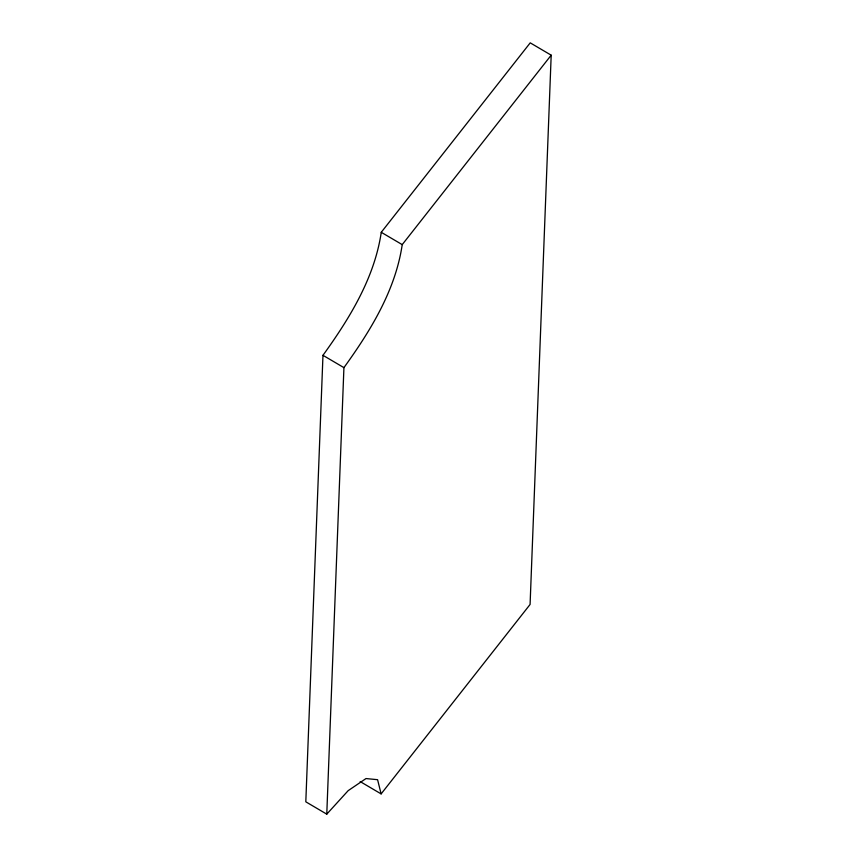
<?xml version="1.0" encoding="UTF-8"?>
<svg xmlns="http://www.w3.org/2000/svg" width="857" height="857" viewBox="0 0 857 857"><rect width="100%" height="100%" fill="white"/><g stroke="black" fill="none" stroke-linecap="round" stroke-linejoin="round"><path stroke-width="1.29" d="M322.971 355.312L305.81 801.82L326.774 814.15L348.178 790.647L366.014 778.552L377.583 779.699L381.119 793.903L530.087 604.453L551.19 55.18L530.226 42.85L381.258 232.301C374.53 277.989 349.527 318.461 322.971 355.312L343.925 367.642L326.774 814.15M551.19 55.18L402.222 244.631C395.484 290.319 370.492 330.791 343.925 367.642M381.258 232.301L402.222 244.631M360.165 781.573L381.119 793.903"/></g></svg>
